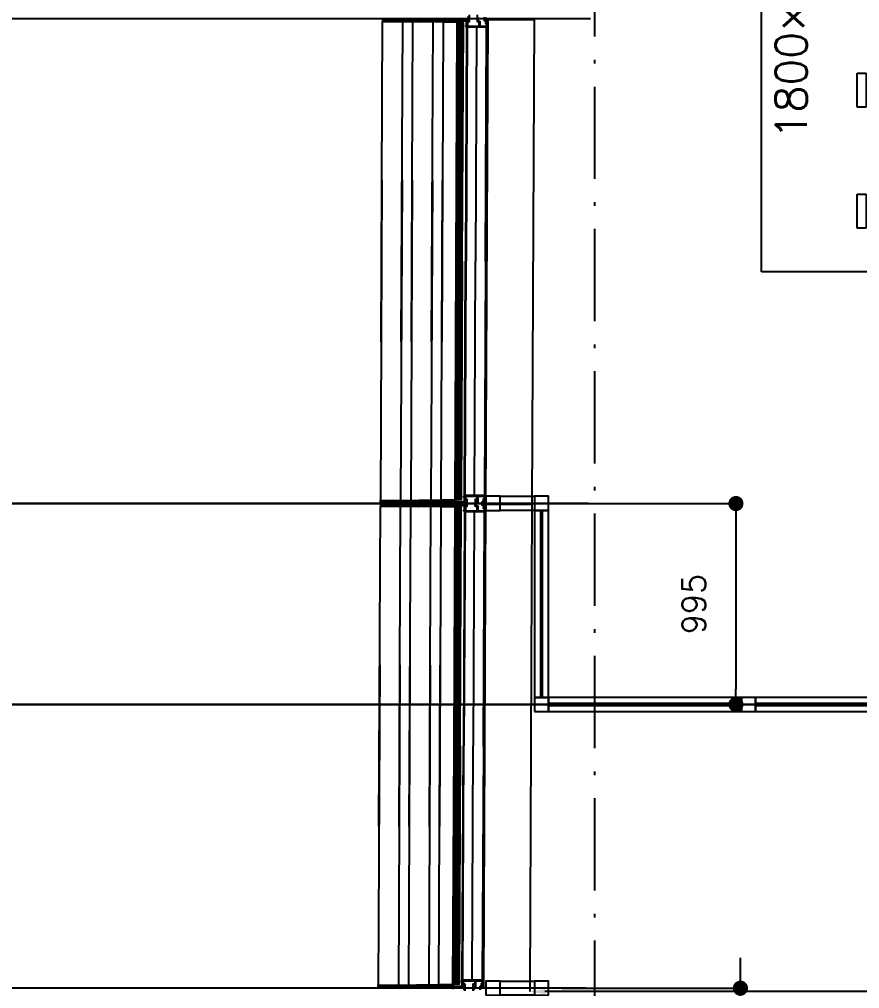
# Model space of a CAD drawing. Extents: x -120222 to -41942, y -19134 to 30932.
# Drawn here: x -102797 to -98637, y 16533 to 21333 of the extents above; entities that cross this region are included whole.
import ezdxf
from ezdxf.enums import TextEntityAlignment as Align

# ---------------------------------------------------------------- set-up
doc = ezdxf.new("R2010")
doc.units = 0
doc.header["$LTSCALE"] = 150
doc.header["$MEASUREMENT"] = 0
doc.header["$PDMODE"] = 1
doc.header["$PDSIZE"] = -2
doc.linetypes.add('ISO-10______', pattern=[4.699, 3.048, -0.762, 0.127, -0.762])
doc.layers.get('0').update_dxf_attribs({"linetype": 'CONTINUOUS'})
doc.layers.get('DEFPOINTS').update_dxf_attribs({"linetype": 'CONTINUOUS'})
for name, color, linetype in [('____-567', 7, 'CONTINUOUS'), ('____-569', 7, 'CONTINUOUS'), ('_____-1', 7, 'CONTINUOUS'), ('________', 7, 'CONTINUOUS'), ('____B', 7, 'CONTINUOUS'), ('___B', 7, 'CONTINUOUS')]:
    doc.layers.add(name, color=color, linetype=linetype)
doc.styles.get("Standard").update_dxf_attribs({"font": 'txt', "bigfont": 'BIGFONT.SHX'})
doc.dimstyles.new('KOYATSU', dxfattribs={"dimtxt": 116.375326, "dimasz": 75.111694, "dimexe": 0, "dimexo": 225, "dimgap": 45, "dimtad": 1, "dimdec": 1, "dimdsep": 46, "dimtxsty": 'Standard', "dimcen": 0, "dimadec": 0, "dimazin": 0, "dimtfac": 1, "dimtdec": 1, "dimtix": 1, "dimtmove": 2, "dimatfit": 3, "dimfxl": 1, "dimtolj": 1, "dimarcsym": 0})
doc.dimstyles.new('KOYATSU-1', dxfattribs={"dimtxt": 116.375326, "dimasz": 75.111694, "dimexe": 0, "dimexo": 150, "dimgap": 150, "dimtad": 1, "dimdec": 1, "dimdsep": 46, "dimtxsty": 'Standard', "dimcen": 0, "dimadec": 0, "dimazin": 0, "dimtfac": 1, "dimtdec": 1, "dimtix": 1, "dimtmove": 2, "dimatfit": 3, "dimfxl": 1, "dimtolj": 1, "dimarcsym": 0})

# ---------------------------------------------------------------- blocks, each defined once
blk = doc.blocks.new('____-23')
at = {"color": 1, "linetype": 'Continuous'}
for p, q in [((-107441.4, 15187.6), (-107434.3, 16773.1)), ((-107441.4, 15187.6), (-107434.3, 16773.1)), ((-107341.4, 15187.2), (-107334.3, 16772.6)), ((-107341.4, 15187.2), (-107334.3, 16772.6)), ((-107291.4, 15186.9), (-107284.3, 16772.4)), ((-107291.4, 15186.9), (-107284.3, 16772.4)), ((-107191.4, 15186.5), (-107184.3, 16772)), ((-107191.4, 15186.5), (-107184.3, 16772)), ((-107084.3, 16771.5), (-107069.3, 16771.5)), ((-107064.3, 16776.4), (-107069.6, 15585.9)), ((-107062.3, 16773.4), (-107067.6, 15585.9)), ((-106914.2, 16783.8), (-106914.2, 16780.3)), ((-107015.4, 16745), (-107020.6, 15585.7)), ((-106969.4, 16744.8), (-106974.6, 15585.5)), ((-107437.8, 15987.6), (-107444.9, 14402.1)), ((-107437.8, 15987.6), (-107444.9, 14402.1)), ((-107337.8, 15987.1), (-107344.9, 14401.6)), ((-107337.8, 15987.1), (-107344.9, 14401.6)), ((-107287.8, 15986.9), (-107294.9, 14401.4)), ((-107287.8, 15986.9), (-107294.9, 14401.4)), ((-107187.8, 15986.5), (-107194.9, 14401)), ((-107187.8, 15986.5), (-107194.9, 14401)), ((-107074.9, 14395.4), (-107069.6, 15585.9)), ((-107072.9, 14398.4), (-107067.6, 15585.9)), ((-107025.8, 14426.4), (-107020.6, 15585.7)), ((-106979.8, 14426.2), (-106974.6, 15585.5)), ((-107094.9, 14400.5), (-107079.9, 14400.5)), ((-107452.1, 12787.6), (-107445, 14373.1)), ((-107452.1, 12787.6), (-107445, 14373.1)), ((-107352.1, 12787.2), (-107345, 14372.6)), ((-107352.1, 12787.2), (-107345, 14372.6)), ((-107302.1, 12786.9), (-107295, 14372.4)), ((-107302.1, 12786.9), (-107295, 14372.4)), ((-107202.1, 12786.5), (-107195, 14372)), ((-107202.1, 12786.5), (-107195, 14372)), ((-107095, 14371.5), (-107080, 14371.5)), ((-107075, 14376.4), (-107080.3, 13185.9)), ((-107073, 14373.4), (-107078.3, 13185.9)), ((-106925, 14383.8), (-106925, 14380.3)), ((-106924.9, 14390.3), (-106924.9, 14386.8)), ((-107026.1, 14345), (-107031.3, 13185.7)), ((-106980.1, 14344.8), (-106985.3, 13185.5)), ((-107448.5, 13587.6), (-107455.6, 12002.1)), ((-107448.5, 13587.6), (-107455.6, 12002.1)), ((-107348.5, 13587.1), (-107355.6, 12001.6)), ((-107348.5, 13587.1), (-107355.6, 12001.6)), ((-107298.5, 13586.9), (-107305.6, 12001.4)), ((-107298.5, 13586.9), (-107305.6, 12001.4)), ((-107198.5, 13586.5), (-107205.6, 12001)), ((-107198.5, 13586.5), (-107205.6, 12001)), ((-107085.6, 11995.4), (-107080.3, 13185.9)), ((-107083.6, 11998.4), (-107078.3, 13185.9)), ((-107036.5, 12026.4), (-107031.3, 13185.7)), ((-106990.5, 12026.2), (-106985.3, 13185.5)), ((-107105.6, 12000.5), (-107090.6, 12000.5)), ((-106935.7, 11990.3), (-106935.7, 11986.8))]:
    blk.add_line(p, q, dxfattribs=at)
at = {"color": 1, "linetype": 'Continuous', "flags": 128}
for points in [[(-107005.6, 16806.4), (-107005.8, 16772.2), (-107005.8, 16772.2, -0.414214), (-107006.8, 16771.2), (-107011.3, 16771.2), (-107011.3, 16771.2, 0.414214), (-107013.3, 16769.2), (-107013.4, 16752.7), (-107013.4, 16752.7, 0.414214), (-107011.4, 16750.7), (-106957.4, 16750.5), (-106957.4, 16750.5, 0.414214), (-106955.4, 16752.4), (-106955.3, 16769.4), (-106955.3, 16769.4, 0.414214), (-106957.3, 16771.5), (-106963.3, 16771.5), (-106963.3, 16771.5, -0.414214), (-106964.3, 16772.5), (-106964.1, 16806.2)], [(-106961.7, 16792.7), (-106961.8, 16775.5), (-106961.8, 16775.5, 0.414214), (-106960.8, 16774.5), (-106953.3, 16774.4), (-106953.3, 16774.4, -0.414214), (-106952.3, 16773.4), (-106952.4, 16752.4), (-106952.4, 16752.4, 0.414214), (-106950.4, 16750.4), (-106918.4, 16750.3), (-106918.3, 16759.7), (-106918.3, 16759.7, 0.48712), (-106919.6, 16760.7), (-106919.6, 16760.7, -0.185154), (-106923.3, 16761.2), (-106923.3, 16761.2, -0.276984), (-106923.8, 16762.1), (-106923.8, 16763.7), (-106923.8, 16763.7, -0.697861), (-106922.9, 16764), (-106922.9, 16764, 0.059473), (-106922.4, 16763.6), (-106922.4, 16763.6, -0.246102), (-106922.2, 16763.2), (-106922.2, 16763.2, 0.345929), (-106921.7, 16762.5, 0.345929), (-106920.9, 16762.8), (-106920.9, 16762.8, -0.246102), (-106920.5, 16763.1), (-106920.5, 16763.1, 0.078486), (-106919.7, 16763.3), (-106919.7, 16763.3, -0.246102), (-106919.2, 16763.2), (-106919.2, 16763.2, 0.345929), (-106918.4, 16763.3, 0.345929), (-106918.3, 16764.2), (-106918.3, 16764.2, -0.246102), (-106918.3, 16764.7), (-106918.3, 16764.7, 0.212332), (-106918.3, 16766.9), (-106918.3, 16766.9, -0.246102), (-106918.3, 16767.4), (-106918.3, 16767.4, 0.345929), (-106918.4, 16768.2, 0.345929), (-106919.2, 16768.3), (-106919.2, 16768.3, -0.246102), (-106919.7, 16768.3), (-106919.7, 16768.3, 0.078486), (-106920.5, 16768.5), (-106920.5, 16768.5, -0.246102), (-106920.9, 16768.8), (-106920.9, 16768.8, 0.345929), (-106921.7, 16769.1, 0.345929), (-106922.2, 16768.4), (-106922.2, 16768.4, -0.246102), (-106922.4, 16768), (-106922.4, 16768, 0.059473), (-106922.9, 16767.6), (-106922.9, 16767.6, -0.697861), (-106923.8, 16767.9), (-106923.8, 16769.6), (-106923.8, 16769.6, -0.276984), (-106923.3, 16770.4), (-106923.3, 16770.4, -0.185154), (-106919.5, 16770.9), (-106919.5, 16770.9, 0.48712), (-106918.3, 16771.8), (-106918.3, 16775.8), (-106918.3, 16775.8, 0.414214), (-106919.3, 16776.8), (-106927.6, 16776.8), (-106929.3, 16776.8), (-106929.3, 16776.8, -0.414214), (-106929.8, 16777.3), (-106929.7, 16795.1)], [(-106926.2, 16795.1), (-106926.2, 16780.3), (-106914.7, 16780.3), (-106914.7, 16780.3, -0.414214), (-106914.2, 16779.8), (-106914.4, 16745.8), (-106914.4, 16745.8, -0.414214), (-106914.9, 16745.3), (-107018.1, 16745.7), (-107018.1, 16745.7, -0.414214), (-107018.4, 16746), (-107018.4, 16750.5), (-107019.9, 16750.5), (-107019.9, 16749.5), (-107019.9, 16749.5, -0.414214), (-107020.2, 16749.2), (-107020.8, 16749.2), (-107020.8, 16749.2, -0.182676), (-107021, 16749.3), (-107021.9, 16750.1), (-107021.9, 16750.1, -0.451416), (-107021.9, 16752.4), (-107021, 16753.2), (-107021, 16753.2, -0.182676), (-107020.8, 16753.2), (-107020.2, 16753.2), (-107020.2, 16753.2, -0.414214), (-107019.9, 16752.9), (-107019.9, 16752), (-107018.4, 16752), (-107018.3, 16772.2), (-107018.3, 16772.2, 0.414214), (-107021.3, 16775.2), (-107025.5, 16775.3), (-107025.5, 16775.3, -0.414214), (-107026, 16775.8), (-107026, 16776.1), (-107026, 16776.1, 0.414214), (-107026.5, 16776.6), (-107028.5, 16776.6), (-107028.5, 16776.6, 0.414214), (-107029, 16776.1), (-107029, 16775.3), (-107056.8, 16775.4), (-107056.8, 16775.4, -0.414214), (-107057.3, 16775.9), (-107057.3, 16776.4), (-107056.3, 16776.4), (-107056.3, 16778.1), (-107056.3, 16778.1, 0.414214), (-107057.2, 16779.1), (-107057.2, 16779.1), (-107061.7, 16779.1), (-107061.7, 16779.1, 0.414214), (-107062.3, 16778.6), (-107062.3, 16776.9), (-107061.3, 16776.9), (-107061.3, 16776.4), (-107061.3, 16776.4, -0.414214), (-107061.8, 16775.9), (-107063.8, 16775.9), (-107063.8, 16775.9, -0.414214), (-107064.3, 16776.4), (-107064.2, 16780.4), (-107064.2, 16780.4, -0.414214), (-107063.7, 16780.9), (-107014.2, 16780.7), (-107014.2, 16780.7, -0.414214), (-107013.2, 16779.7), (-107013.3, 16774.7), (-107009.8, 16774.7), (-107009.8, 16774.7, 0.414214), (-107008.8, 16775.7), (-107008.7, 16799)], [(-107082.9, 16769.5), (-107084.3, 16771.5), (-107243.8, 16772.2), (-107243.8, 16772.2, -0.414214), (-107244.3, 16772.7), (-107244.3, 16775.3), (-107244.3, 16775.3, -0.357511), (-107243.9, 16775.8), (-107239.9, 16776.6), (-107239.9, 16776.6, -0.473285), (-107239.3, 16776.1), (-107239.3, 16774.7), (-107236.8, 16774.7), (-107227.3, 16776.7), (-107227.3, 16778.7), (-107227.3, 16778.7, -0.414214), (-107226.8, 16779.2), (-107069.3, 16778.5), (-107069.3, 16769.5)], [(-107093.4, 14402.5), (-107094.9, 14400.5), (-107254.4, 14401.2), (-107254.4, 14401.2, 0.414214), (-107254.9, 14400.7), (-107254.9, 14398.1), (-107254.9, 14398.1, 0.357511), (-107254.5, 14397.7), (-107250.5, 14396.8), (-107250.5, 14396.8, 0.473285), (-107249.9, 14397.3), (-107249.9, 14398.7), (-107247.4, 14398.7), (-107237.9, 14396.7), (-107237.9, 14394.7), (-107237.9, 14394.7, 0.414214), (-107237.4, 14394.2), (-107079.9, 14393.5), (-107079.9, 14402.5)], [(-107093.6, 14369.5), (-107095, 14371.5), (-107254.5, 14372.2), (-107254.5, 14372.2, -0.414214), (-107255, 14372.7), (-107255, 14375.3), (-107255, 14375.3, -0.357511), (-107254.6, 14375.8), (-107250.6, 14376.6), (-107250.6, 14376.6, -0.473285), (-107250, 14376.1), (-107250, 14374.7), (-107247.5, 14374.7), (-107238, 14376.7), (-107238, 14378.7), (-107238, 14378.7, -0.414214), (-107237.5, 14379.2), (-107080, 14378.5), (-107080, 14369.5)], [(-107104.2, 12002.5), (-107105.6, 12000.5), (-107265.1, 12001.2), (-107265.1, 12001.2, 0.414214), (-107265.6, 12000.7), (-107265.6, 11998.1), (-107265.6, 11998.1, 0.357511), (-107265.2, 11997.7), (-107261.2, 11996.8), (-107261.2, 11996.8, 0.473285), (-107260.6, 11997.3), (-107260.6, 11998.7), (-107258.1, 11998.7), (-107248.6, 11996.7), (-107248.6, 11994.7), (-107248.6, 11994.7, 0.414214), (-107248.1, 11994.2), (-107090.7, 11993.5), (-107090.6, 12002.5)], [(-107030.2, 11975.7), (-107030.1, 11999), (-107030.1, 11999, 0.414214), (-107030.6, 11999.5), (-107032.1, 11999.5), (-107032.1, 11999.5, -0.414214), (-107033.1, 12000.5), (-107033.1, 12001.7), (-107033.1, 12001.7, -0.414214), (-107032.3, 12002.5), (-107031.9, 12002.5), (-107031.9, 12002.5, -0.414214), (-107031.6, 12002.2), (-107031.6, 12001.5), (-107031.6, 12001.5, 0.414214), (-107031.1, 12001), (-107030.6, 12001), (-107030.6, 12001, 0.414214), (-107030.1, 12001.5), (-107030.1, 12005.9), (-107030.1, 12005.9, 0.414214), (-107030.6, 12006.4), (-107031.1, 12006.4), (-107031.1, 12006.4, 0.414214), (-107031.6, 12005.9), (-107031.6, 12005.2), (-107031.6, 12005.2, -0.414214), (-107031.9, 12004.9), (-107032.3, 12004.9), (-107032.3, 12004.9, -0.414214), (-107033.1, 12005.7), (-107033.1, 12006.9), (-107033.6, 12006.9), (-107033.6, 12006.9, -0.414214), (-107034.1, 12007.4), (-107034.1, 12007.9), (-107034.1, 12007.9, -0.414214), (-107033.6, 12008.4), (-107029.1, 12008.4), (-107029.1, 12008.4, -0.414214), (-107027.1, 12006.4), (-107027.2, 11972.2)], [(-106985.7, 11972.5), (-106985.6, 12006.2), (-106985.6, 12006.2, -0.414214), (-106983.6, 12008.2), (-106978.1, 12008.2), (-106978.1, 12008.2, -0.414214), (-106977.6, 12007.7), (-106977.6, 12007.2), (-106977.6, 12007.2, -0.414214), (-106978.1, 12006.7), (-106979.6, 12006.7), (-106979.6, 12004), (-106979.6, 12004, -0.414214), (-106979.9, 12003.7), (-106980.8, 12003.7), (-106980.8, 12003.7, -0.414214), (-106981.1, 12004), (-106981.1, 12006.2), (-106982.6, 12006.2), (-106982.6, 12006.2, 0.414214), (-106983.1, 12005.7), (-106983.1, 11995.7), (-106983.1, 11995.7, 0.414214), (-106982.6, 11995.2), (-106981.1, 11995.2), (-106981.1, 11997.4), (-106981.1, 11997.4, -0.414214), (-106980.8, 11997.7), (-106979.9, 11997.7), (-106979.9, 11997.7, -0.414214), (-106979.6, 11997.4), (-106979.6, 11994.7), (-106978.1, 11994.7), (-106978.1, 11994.7, -0.414214), (-106977.6, 11994.2), (-106977.6, 11993.7), (-106977.6, 11993.7, -0.414214), (-106978.2, 11993.2), (-106982.7, 11993.2), (-106982.7, 11993.2, 0.414214), (-106983.2, 11992.7), (-106983.2, 11975.5)], [(-106951.2, 11977.3), (-106951.1, 11995.1), (-106951.1, 11995.1, -0.414214), (-106949.4, 11996.8, -0.414214), (-106947.6, 11995.1), (-106947.7, 11980.3)]]:
    blk.add_lwpolyline(points, format="xyb", dxfattribs=at)
for points in [[(-107434.3, 16773.1), (-107245, 16772.2), (-107245, 16772.2, 0.414214), (-107244.5, 16772.8), (-107244.5, 16775.7), (-107244.3, 16775.7), (-107239.3, 16776.7), (-107239.3, 16775.2), (-107239.3, 16775.2, 0.414214), (-107238.8, 16774.7), (-107236.8, 16774.7), (-107236.8, 16774.7, 0.051921), (-107236.7, 16774.7), (-107227.9, 16776.5), (-107227.9, 16776.5, 0.354665), (-107227.5, 16777), (-107227.5, 16778.7), (-107227.5, 16778.7, 0.414214), (-107228, 16779.2), (-107434.2, 16780.1)], [(-107444.9, 14402.1), (-107255.6, 14401.2), (-107255.6, 14401.2, -0.414214), (-107255.1, 14400.7), (-107255.1, 14397.7), (-107254.9, 14397.7), (-107249.9, 14396.7), (-107249.9, 14398.2), (-107249.9, 14398.2, -0.414214), (-107249.4, 14398.7), (-107247.4, 14398.7), (-107247.4, 14398.7, -0.051921), (-107247.3, 14398.7), (-107238.5, 14396.8), (-107238.5, 14396.8, -0.354665), (-107238.1, 14396.3), (-107238.1, 14394.7), (-107238.1, 14394.7, -0.414214), (-107238.6, 14394.2), (-107444.9, 14395.1)], [(-107068, 14379.1), (-107072.5, 14379.1), (-107072.5, 14379.1, 0.414214), (-107073, 14378.6), (-107073, 14376.9), (-107072, 14376.9), (-107072, 14376.4), (-107072, 14376.4, -0.414214), (-107072.5, 14375.9), (-107074.5, 14375.9), (-107074.5, 14375.9, -0.414214), (-107075, 14376.4), (-107075, 14380.4), (-107075, 14380.4, -0.414214), (-107074.5, 14380.9), (-107025, 14380.7), (-107025, 14380.7, -0.414214), (-107024, 14379.7), (-107024, 14374.7), (-107020.5, 14374.7), (-107020.5, 14374.7, 0.414214), (-107019.5, 14375.7), (-107019.4, 14399), (-107019.4, 14399, 0.414214), (-107019.9, 14399.5), (-107021.4, 14399.5), (-107021.4, 14399.5, -0.414214), (-107022.4, 14400.5), (-107022.4, 14401.7), (-107022.4, 14401.7, -0.414214), (-107021.6, 14402.5), (-107021.2, 14402.5), (-107021.2, 14402.5, -0.414214), (-107020.9, 14402.2), (-107020.9, 14401.5), (-107020.9, 14401.5, 0.414214), (-107020.4, 14401), (-107019.9, 14401), (-107019.9, 14401, 0.414214), (-107019.4, 14401.5), (-107019.4, 14405.9), (-107019.4, 14405.9, 0.414214), (-107019.9, 14406.4), (-107020.4, 14406.4), (-107020.4, 14406.4, 0.414214), (-107020.9, 14405.9), (-107020.9, 14405.2), (-107020.9, 14405.2, -0.414214), (-107021.2, 14404.9), (-107021.6, 14404.9), (-107021.6, 14404.9, -0.414214), (-107022.4, 14405.7), (-107022.4, 14406.9), (-107022.9, 14406.9), (-107022.9, 14406.9, -0.414214), (-107023.4, 14407.4), (-107023.4, 14407.9), (-107023.4, 14407.9, -0.414214), (-107022.9, 14408.4), (-107018.4, 14408.4), (-107018.4, 14408.4, -0.414214), (-107016.4, 14406.4), (-107016.5, 14372.2), (-107016.5, 14372.2, -0.414214), (-107017.5, 14371.2), (-107022, 14371.2), (-107022, 14371.2, 0.414214), (-107024, 14369.2), (-107024.1, 14352.7), (-107024.1, 14352.7, 0.414214), (-107022.1, 14350.7), (-106968.1, 14350.5), (-106968.1, 14350.5, 0.414214), (-106966.1, 14352.4), (-106966, 14369.4), (-106966, 14369.4, 0.414214), (-106968, 14371.5), (-106974, 14371.5), (-106974, 14371.5, -0.414214), (-106975, 14372.5), (-106974.9, 14406.2), (-106974.9, 14406.2, -0.414214), (-106972.9, 14408.2), (-106967.4, 14408.2), (-106967.4, 14408.2, -0.414214), (-106966.9, 14407.7), (-106966.9, 14407.2), (-106966.9, 14407.2, -0.414214), (-106967.4, 14406.7), (-106968.9, 14406.7), (-106968.9, 14404), (-106968.9, 14404, -0.414214), (-106969.2, 14403.7), (-106970.1, 14403.7), (-106970.1, 14403.7, -0.414214), (-106970.4, 14404), (-106970.4, 14406.2), (-106971.9, 14406.2), (-106971.9, 14406.2, 0.414214), (-106972.4, 14405.7), (-106972.4, 14395.7), (-106972.4, 14395.7, 0.414214), (-106971.9, 14395.2), (-106970.4, 14395.2), (-106970.4, 14397.4), (-106970.4, 14397.4, -0.414214), (-106970.1, 14397.7), (-106969.2, 14397.7), (-106969.2, 14397.7, -0.414214), (-106968.9, 14397.4), (-106968.9, 14394.7), (-106967.4, 14394.7), (-106967.4, 14394.7, -0.414214), (-106966.9, 14394.2), (-106966.9, 14393.7), (-106966.9, 14393.7, -0.414214), (-106967.4, 14393.2), (-106971.9, 14393.2), (-106971.9, 14393.2, 0.414214), (-106972.4, 14392.7), (-106972.5, 14375.5), (-106972.5, 14375.5, 0.414214), (-106971.5, 14374.5), (-106964, 14374.4), (-106964, 14374.4, -0.414214), (-106963, 14373.4), (-106963.1, 14352.4), (-106963.1, 14352.4, 0.414214), (-106961.1, 14350.4), (-106929.1, 14350.3), (-106929.1, 14359.7), (-106929.1, 14359.7, 0.48712), (-106930.3, 14360.7), (-106930.3, 14360.7, -0.185154), (-106934, 14361.2), (-106934, 14361.2, -0.276984), (-106934.6, 14362.1), (-106934.5, 14363.7), (-106934.5, 14363.7, -0.697861), (-106933.6, 14364), (-106933.6, 14364, 0.059473), (-106933.2, 14363.6), (-106933.2, 14363.6, -0.246102), (-106933, 14363.2), (-106933, 14363.2, 0.345929), (-106932.4, 14362.5, 0.345929), (-106931.7, 14362.8), (-106931.7, 14362.8, -0.246102), (-106931.3, 14363.1), (-106931.3, 14363.1, 0.078486), (-106930.4, 14363.3), (-106930.4, 14363.3, -0.246102), (-106930, 14363.2), (-106930, 14363.2, 0.345929), (-106929.1, 14363.3, 0.345929), (-106929, 14364.2), (-106929, 14364.2, -0.246102), (-106929, 14364.7), (-106929, 14364.7, 0.212332), (-106929, 14366.9), (-106929, 14366.9, -0.246102), (-106929, 14367.4), (-106929, 14367.4, 0.345929), (-106929.1, 14368.2, 0.345929), (-106929.9, 14368.3), (-106929.9, 14368.3, -0.246102), (-106930.4, 14368.3), (-106930.4, 14368.3, 0.078486), (-106931.2, 14368.5), (-106931.2, 14368.5, -0.246102), (-106931.6, 14368.8), (-106931.6, 14368.8, 0.345929), (-106932.4, 14369.1, 0.345929), (-106932.9, 14368.4), (-106932.9, 14368.4, -0.246102), (-106933.1, 14368), (-106933.1, 14368, 0.059473), (-106933.6, 14367.6), (-106933.6, 14367.6, -0.697861), (-106934.5, 14367.9), (-106934.5, 14369.6), (-106934.5, 14369.6, -0.276984), (-106934, 14370.4), (-106934, 14370.4, -0.185154), (-106930.3, 14370.9), (-106930.3, 14370.9, 0.48712), (-106929, 14371.8), (-106929, 14375.8), (-106929, 14375.8, 0.414214), (-106930, 14376.8), (-106938.3, 14376.8), (-106940, 14376.8), (-106940, 14376.8, -0.414214), (-106940.5, 14377.3), (-106940.4, 14395.1), (-106940.4, 14395.1, -0.414214), (-106938.7, 14396.8, -0.414214), (-106936.9, 14395.1), (-106937, 14380.3), (-106925.5, 14380.3), (-106925.5, 14380.3, -0.414214), (-106925, 14379.8), (-106925.1, 14345.8), (-106925.1, 14345.8, -0.414214), (-106925.6, 14345.3), (-107028.8, 14345.7), (-107028.8, 14345.7, -0.414214), (-107029.1, 14346), (-107029.1, 14350.5), (-107030.6, 14350.5), (-107030.6, 14349.5), (-107030.6, 14349.5, -0.414214), (-107030.9, 14349.2), (-107031.5, 14349.2), (-107031.5, 14349.2, -0.182676), (-107031.7, 14349.3), (-107032.6, 14350.1), (-107032.6, 14350.1, -0.451416), (-107032.6, 14352.4), (-107031.7, 14353.2), (-107031.7, 14353.2, -0.182676), (-107031.5, 14353.2), (-107030.9, 14353.2), (-107030.9, 14353.2, -0.414214), (-107030.6, 14352.9), (-107030.6, 14352), (-107029.1, 14352), (-107029, 14372.2), (-107029, 14372.2, 0.414214), (-107032, 14375.2), (-107036.2, 14375.3), (-107036.2, 14375.3, -0.414214), (-107036.7, 14375.8), (-107036.7, 14376.1), (-107036.7, 14376.1, 0.414214), (-107037.2, 14376.6), (-107039.2, 14376.6), (-107039.2, 14376.6, 0.414214), (-107039.7, 14376.1), (-107039.7, 14375.3), (-107067.5, 14375.4), (-107067.5, 14375.4, -0.414214), (-107068, 14375.9), (-107068, 14376.4), (-107067, 14376.4), (-107067, 14378.1), (-107067, 14378.1, 0.414214), (-107068, 14379.1)], [(-106964.4, 14389.4), (-106964.4, 14389.4, -0.414214), (-106965.4, 14390.4), (-106965.3, 14418.4), (-106965.3, 14418.4, 0.414214), (-106967.3, 14420.4), (-107021.8, 14420.7), (-107021.8, 14420.7, 0.414214), (-107023.8, 14418.7), (-107023.9, 14391.7), (-107023.9, 14391.7, -0.414214), (-107024.9, 14390.7), (-107074.4, 14390.9), (-107074.4, 14390.9, -0.414214), (-107074.9, 14391.4), (-107074.9, 14395.4), (-107074.9, 14395.4, -0.414214), (-107074.4, 14395.9), (-107072.4, 14395.9), (-107072.4, 14395.9, -0.414214), (-107071.9, 14395.4), (-107071.9, 14394.9), (-107072.9, 14394.9), (-107072.9, 14393.2), (-107072.9, 14393.2, 0.414214), (-107072.4, 14392.7), (-107067.9, 14392.7), (-107067.9, 14392.7, 0.414214), (-107066.9, 14393.7), (-107066.9, 14395.4), (-107067.9, 14395.4), (-107067.9, 14395.9), (-107067.9, 14395.9, -0.414214), (-107067.4, 14396.4), (-107039.6, 14396.3), (-107039.6, 14395.5), (-107039.6, 14395.5, 0.414214), (-107039.1, 14395), (-107037.1, 14395), (-107037.1, 14395, 0.414214), (-107036.6, 14395.5), (-107036.6, 14395.8), (-107036.6, 14395.8, -0.414214), (-107036.1, 14396.3), (-107031.9, 14396.2), (-107031.9, 14396.2, 0.414214), (-107028.9, 14399.2), (-107028.8, 14419.5), (-107030.3, 14419.5), (-107030.3, 14418.5), (-107030.3, 14418.5, -0.414214), (-107030.6, 14418.2), (-107031.2, 14418.2), (-107031.2, 14418.2, -0.182676), (-107031.4, 14418.3), (-107032.3, 14419.1), (-107032.3, 14419.1, -0.451416), (-107032.3, 14421.4), (-107031.4, 14422.2), (-107031.4, 14422.2, -0.182676), (-107031.2, 14422.2), (-107030.6, 14422.2), (-107030.6, 14422.2, -0.414214), (-107030.3, 14421.9), (-107030.3, 14421), (-107028.8, 14421), (-107028.8, 14425.4), (-107028.8, 14425.4, -0.414214), (-107028.5, 14425.7), (-106925.3, 14425.3), (-106925.3, 14425.3, -0.414214), (-106924.8, 14424.8), (-106924.9, 14390.8), (-106924.9, 14390.8, -0.414214), (-106925.4, 14390.3), (-106934.9, 14390.3), (-106934.9, 14390.3, -0.414214), (-106935.4, 14390.8), (-106935.4, 14393.3), (-106935.4, 14393.3, -0.414214), (-106934.9, 14393.8), (-106929.4, 14393.8), (-106929.4, 14393.8, 0.414214), (-106928.9, 14394.3), (-106928.9, 14398.7), (-106928.9, 14398.7, 0.48712), (-106930.1, 14399.7), (-106930.1, 14399.7, -0.185154), (-106933.9, 14400.2), (-106933.9, 14400.2, -0.276984), (-106934.4, 14401.1), (-106934.4, 14402.7), (-106934.4, 14402.7, -0.697861), (-106933.5, 14403), (-106933.5, 14403, 0.059473), (-106933, 14402.6), (-106933, 14402.6, -0.246102), (-106932.8, 14402.2), (-106932.8, 14402.2, 0.345929), (-106932.3, 14401.5, 0.345929), (-106931.5, 14401.8), (-106931.5, 14401.8, -0.246102), (-106931.1, 14402.1), (-106931.1, 14402.1, 0.078486), (-106930.3, 14402.3), (-106930.3, 14402.3, -0.246102), (-106929.8, 14402.2), (-106929.8, 14402.2, 0.345929), (-106928.9, 14402.3, 0.345929), (-106928.8, 14403.2), (-106928.8, 14403.2, -0.246102), (-106928.9, 14403.7), (-106928.9, 14403.7, 0.212332), (-106928.8, 14405.9), (-106928.8, 14405.9, -0.246102), (-106928.8, 14406.4), (-106928.8, 14406.4, 0.345929), (-106928.9, 14407.2, 0.345929), (-106929.8, 14407.3), (-106929.8, 14407.3, -0.246102), (-106930.2, 14407.3), (-106930.2, 14407.3, 0.078486), (-106931.1, 14407.5), (-106931.1, 14407.5, -0.246102), (-106931.5, 14407.8), (-106931.5, 14407.8, 0.345929), (-106932.2, 14408.1, 0.345929), (-106932.8, 14407.4), (-106932.8, 14407.4, -0.246102), (-106933, 14407), (-106933, 14407, 0.059473), (-106933.5, 14406.6), (-106933.5, 14406.6, -0.697861), (-106934.4, 14406.9), (-106934.3, 14408.6), (-106934.3, 14408.6, -0.276984), (-106933.8, 14409.4), (-106933.8, 14409.4, -0.185154), (-106930.1, 14409.9), (-106930.1, 14409.9, 0.48712), (-106928.8, 14410.8), (-106928.8, 14420.3), (-106960.8, 14420.4), (-106960.8, 14420.4, 0.414214), (-106962.8, 14418.4), (-106962.9, 14390.4), (-106962.9, 14390.4, -0.414214), (-106963.9, 14389.4)], [(-107445, 14373.1), (-107255.7, 14372.2), (-107255.7, 14372.2, 0.414214), (-107255.2, 14372.8), (-107255.2, 14375.7), (-107255, 14375.7), (-107250, 14376.7), (-107250, 14375.2), (-107250, 14375.2, 0.414214), (-107249.5, 14374.7), (-107247.6, 14374.7), (-107247.6, 14374.7, 0.051921), (-107247.5, 14374.7), (-107238.6, 14376.5), (-107238.6, 14376.5, 0.354665), (-107238.2, 14377), (-107238.2, 14378.7), (-107238.2, 14378.7, 0.414214), (-107238.7, 14379.2), (-107445, 14380.1)], [(-107455.6, 12002.1), (-107266.3, 12001.2), (-107266.3, 12001.2, -0.414214), (-107265.8, 12000.7), (-107265.8, 11997.7), (-107265.6, 11997.7), (-107260.6, 11996.7), (-107260.6, 11998.2), (-107260.6, 11998.2, -0.414214), (-107260.1, 11998.7), (-107258.2, 11998.7), (-107258.2, 11998.7, -0.051921), (-107258.1, 11998.7), (-107249.2, 11996.8), (-107249.2, 11996.8, -0.354665), (-107248.8, 11996.3), (-107248.8, 11994.7), (-107248.8, 11994.7, -0.414214), (-107249.3, 11994.2), (-107455.6, 11995.1)], [(-106975.2, 11989.4), (-106975.2, 11989.4, -0.414214), (-106976.2, 11990.4), (-106976, 12018.4), (-106976, 12018.4, 0.414214), (-106978, 12020.4), (-107032.5, 12020.7), (-107032.5, 12020.7, 0.414214), (-107034.5, 12018.7), (-107034.7, 11991.7), (-107034.7, 11991.7, -0.414214), (-107035.7, 11990.7), (-107085.2, 11990.9), (-107085.2, 11990.9, -0.414214), (-107085.7, 11991.4), (-107085.6, 11995.4), (-107085.6, 11995.4, -0.414214), (-107085.1, 11995.9), (-107083.1, 11995.9), (-107083.1, 11995.9, -0.414214), (-107082.6, 11995.4), (-107082.6, 11994.9), (-107083.6, 11994.9), (-107083.7, 11993.2), (-107083.7, 11993.2, 0.414214), (-107083.2, 11992.7), (-107078.7, 11992.7), (-107078.7, 11992.7, 0.414214), (-107077.6, 11993.7), (-107077.6, 11995.4), (-107078.6, 11995.4), (-107078.6, 11995.9), (-107078.6, 11995.9, -0.414214), (-107078.1, 11996.4), (-107050.3, 11996.3), (-107050.3, 11995.5), (-107050.3, 11995.5, 0.414214), (-107049.8, 11995), (-107047.8, 11995), (-107047.8, 11995, 0.414214), (-107047.3, 11995.5), (-107047.3, 11995.8), (-107047.3, 11995.8, -0.414214), (-107046.8, 11996.3), (-107042.6, 11996.2), (-107042.6, 11996.2, 0.414214), (-107039.6, 11999.2), (-107039.5, 12019.5), (-107041, 12019.5), (-107041, 12018.5), (-107041, 12018.5, -0.414214), (-107041.3, 12018.2), (-107041.9, 12018.2), (-107041.9, 12018.2, -0.182676), (-107042.1, 12018.3), (-107043, 12019.1), (-107043, 12019.1, -0.451416), (-107043, 12021.4), (-107042.1, 12022.2), (-107042.1, 12022.2, -0.182676), (-107041.9, 12022.2), (-107041.3, 12022.2), (-107041.3, 12022.2, -0.414214), (-107041, 12021.9), (-107041, 12021), (-107039.5, 12021), (-107039.5, 12025.4), (-107039.5, 12025.4, -0.414214), (-107039.2, 12025.7), (-106936, 12025.3), (-106936, 12025.3, -0.414214), (-106935.5, 12024.8), (-106935.7, 11990.8), (-106935.7, 11990.8, -0.414214), (-106936.2, 11990.3), (-106945.7, 11990.3), (-106945.7, 11990.3, -0.414214), (-106946.2, 11990.8), (-106946.2, 11993.3), (-106946.2, 11993.3, -0.414214), (-106945.6, 11993.8), (-106940.1, 11993.8), (-106940.1, 11993.8, 0.414214), (-106939.6, 11994.3), (-106939.6, 11998.7), (-106939.6, 11998.7, 0.48712), (-106940.9, 11999.7), (-106940.9, 11999.7, -0.185154), (-106944.6, 12000.2), (-106944.6, 12000.2, -0.276984), (-106945.1, 12001.1), (-106945.1, 12002.7), (-106945.1, 12002.7, -0.697861), (-106944.2, 12003), (-106944.2, 12003, 0.059473), (-106943.7, 12002.6), (-106943.7, 12002.6, -0.246102), (-106943.5, 12002.2), (-106943.5, 12002.2, 0.345929), (-106943, 12001.5, 0.345929), (-106942.2, 12001.8), (-106942.2, 12001.8, -0.246102), (-106941.8, 12002.1), (-106941.8, 12002.1, 0.078486), (-106941, 12002.3), (-106941, 12002.3, -0.246102), (-106940.5, 12002.2), (-106940.5, 12002.2, 0.345929), (-106939.7, 12002.3, 0.345929), (-106939.6, 12003.2), (-106939.6, 12003.2, -0.246102), (-106939.6, 12003.7), (-106939.6, 12003.7, 0.212332), (-106939.6, 12005.9), (-106939.6, 12005.9, -0.246102), (-106939.5, 12006.4), (-106939.5, 12006.4, 0.345929), (-106939.6, 12007.2, 0.345929), (-106940.5, 12007.3), (-106940.5, 12007.3, -0.246102), (-106941, 12007.3), (-106941, 12007.3, 0.078486), (-106941.8, 12007.5), (-106941.8, 12007.5, -0.246102), (-106942.2, 12007.8), (-106942.2, 12007.8, 0.345929), (-106943, 12008.1, 0.345929), (-106943.5, 12007.4), (-106943.5, 12007.4, -0.246102), (-106943.7, 12007), (-106943.7, 12007, 0.059473), (-106944.2, 12006.6), (-106944.2, 12006.6, -0.697861), (-106945.1, 12006.9), (-106945.1, 12008.6), (-106945.1, 12008.6, -0.276984), (-106944.5, 12009.4), (-106944.5, 12009.4, -0.185154), (-106940.8, 12009.9), (-106940.8, 12009.9, 0.48712), (-106939.6, 12010.8), (-106939.5, 12020.3), (-106971.5, 12020.4), (-106971.5, 12020.4, 0.414214), (-106973.5, 12018.4), (-106973.7, 11990.4), (-106973.7, 11990.4, -0.414214), (-106974.7, 11989.4)]]:
    blk.add_lwpolyline(points, format="xyb", close=True, dxfattribs=at)
for points in [[(-107071.4, 15185.9), (-107064.3, 16769.4), (-107134.3, 16769.7), (-107141.4, 15186.3)], [(-107071.4, 15185.9), (-107064.3, 16769.4), (-107134.3, 16769.7), (-107141.4, 15186.3)], [(-107051.6, 15585.9), (-107046.3, 16765.8), (-107054.3, 16765.9), (-107059.6, 15585.9)], [(-107039.6, 15585.8), (-107034.3, 16765.8), (-107040.3, 16765.8), (-107045.6, 15585.8)], [(-106924.6, 15585.3), (-106919.4, 16744.6), (-107018.4, 16745), (-107023.6, 15585.7)], [(-107067.8, 15985.9), (-107074.9, 14402.4), (-107144.9, 14402.7), (-107137.8, 15986.2)], [(-107067.8, 15985.9), (-107074.9, 14402.4), (-107144.9, 14402.7), (-107137.8, 15986.2)], [(-107051.6, 15585.8), (-107056.9, 14405.8), (-107064.9, 14405.9), (-107059.6, 15585.9)], [(-107039.6, 15585.8), (-107044.9, 14405.8), (-107050.9, 14405.8), (-107045.6, 15585.8)], [(-106924.6, 15585.3), (-106929.8, 14426), (-107028.8, 14426.4), (-107023.6, 15585.7)], [(-107082.1, 12785.9), (-107075, 14369.4), (-107145, 14369.7), (-107152.1, 12786.3)], [(-107082.1, 12785.9), (-107075, 14369.4), (-107145, 14369.7), (-107152.1, 12786.3)], [(-107062.3, 13185.9), (-107057, 14365.8), (-107065, 14365.9), (-107070.3, 13185.9)], [(-107050.3, 13185.8), (-107045, 14365.8), (-107051, 14365.8), (-107056.3, 13185.8)], [(-106935.3, 13185.3), (-106930.1, 14344.6), (-107029.1, 14345), (-107034.3, 13185.7)], [(-107078.5, 13585.9), (-107085.6, 12002.4), (-107155.6, 12002.7), (-107148.5, 13586.2)], [(-107078.5, 13585.9), (-107085.6, 12002.4), (-107155.6, 12002.7), (-107148.5, 13586.2)], [(-107062.3, 13185.8), (-107067.6, 12005.8), (-107075.6, 12005.9), (-107070.3, 13185.9)], [(-107050.3, 13185.8), (-107055.6, 12005.8), (-107061.6, 12005.8), (-107056.3, 13185.8)], [(-106935.3, 13185.3), (-106940.5, 12026), (-107039.5, 12026.4), (-107034.3, 13185.7)]]:
    blk.add_lwpolyline(points, dxfattribs=at)
for points in [[(-107043.8, 16760.8), (-107042.8, 16760.8), (-107040.3, 16759.3), (-107040.4, 16753.8), (-107046.4, 16753.8), (-107046.3, 16759.3)], [(-107043.8, 16760.8), (-107042.8, 16760.8), (-107040.3, 16759.3), (-107040.3, 16765.8), (-107046.3, 16765.8), (-107046.3, 16759.3)], [(-107054.3, 14410.8), (-107053.3, 14410.8), (-107050.8, 14412.3), (-107050.9, 14405.8), (-107056.9, 14405.8), (-107056.8, 14412.3)], [(-107054.3, 14410.8), (-107053.3, 14410.8), (-107050.8, 14412.3), (-107050.8, 14417.8), (-107056.8, 14417.8), (-107056.8, 14412.3)], [(-107054.6, 14360.8), (-107053.6, 14360.8), (-107051.1, 14359.3), (-107051, 14365.8), (-107057, 14365.8), (-107057.1, 14359.3)], [(-107054.6, 14360.8), (-107053.6, 14360.8), (-107051.1, 14359.3), (-107051.1, 14353.8), (-107057.1, 14353.8), (-107057.1, 14359.3)], [(-107065.1, 12010.8), (-107064.1, 12010.8), (-107061.6, 12012.3), (-107061.5, 12017.8), (-107067.5, 12017.8), (-107067.6, 12012.3)], [(-107065.1, 12010.8), (-107064.1, 12010.8), (-107061.6, 12012.3), (-107061.6, 12005.8), (-107067.6, 12005.8), (-107067.6, 12012.3)]]:
    blk.add_lwpolyline(points, close=True, dxfattribs=at)
at = {"color": 1, "linetype": 'Continuous'}
for centre in [(-107075, 14385.9), (-107075, 14385.9), (-107075, 14385.9), (-107075, 14385.9), (-107085.7, 11985.9), (-107085.7, 11985.9), (-107085.7, 11985.9), (-107085.7, 11985.9)]:
    blk.add_circle(centre, 2, dxfattribs=at)
blk = doc.blocks.new('____-28')
at = {"color": 1}
blk.add_blockref('____-23', (0, 0), dxfattribs=at)
blk = doc.blocks.new('____-52')
at = {"color": 1, "linetype": 'Continuous', "flags": 128}
for points in [[(-106684.2, 16782.7), (-106694.9, 14385.7), (-106922.9, 14386.7), (-106912.2, 16783.7)], [(-106695, 14382.7), (-106705.7, 11985.8), (-106933.7, 11986.8), (-106923, 14383.7)]]:
    blk.add_lwpolyline(points, close=True, dxfattribs=at)
blk = doc.blocks.new('____-54')
at = {"color": 1}
blk.add_blockref('____-52', (0, 0), dxfattribs=at)
blk = doc.blocks.new('____-167')
at = {"color": 1}
for name in ['____-54', '____-28']:
    blk.add_blockref(name, (0, 0), dxfattribs=at)
blk = doc.blocks.new('____-197')
at = {"color": 1, "linetype": 'Continuous'}
for p, q in [((-105557.6, 15533.5), (-105557.6, 17333.5)), ((-104981.1, 15533.5), (-104981.1, 17333.5)), ((-104957.6, 17333.5), (-104957.6, 15533.5)), ((-105084.6, 16949.5), (-105084.6, 17117.5)), ((-105084.6, 17117.5), (-105040.6, 17117.5)), ((-105040.6, 17117.5), (-105040.6, 16949.5)), ((-105040.6, 16949.5), (-105084.6, 16949.5)), ((-105084.6, 16349.5), (-105084.6, 16517.5)), ((-105084.6, 16517.5), (-105040.6, 16517.5)), ((-105040.6, 16517.5), (-105040.6, 16349.5)), ((-105040.6, 16349.5), (-105084.6, 16349.5)), ((-105084.6, 15749.5), (-105084.6, 15917.5)), ((-105084.6, 15917.5), (-105040.6, 15917.5)), ((-105040.6, 15917.5), (-105040.6, 15749.5)), ((-105040.6, 15749.5), (-105084.6, 15749.5))]:
    blk.add_line(p, q, dxfattribs=at)
at = {"color": 1, "linetype": 'Continuous', "flags": 128}
blk.add_lwpolyline([(-105557.6, 15533.5), (-105557.6, 17333.5), (-104957.6, 17333.5), (-104957.6, 15533.5)], close=True, dxfattribs=at)
blk = doc.blocks.new('____-217')
at = {"color": 1}
blk.add_blockref('____-197', (0, 0), dxfattribs=at)
blk = doc.blocks.new('____-526')
at = {"color": 1, "linetype": 'Continuous', "flags": 128}
for points in [[(-106612.5, 13356), (-105657.6, 13356), (-105657.6, 13426), (-106612.5, 13426)], [(-106612.5, 13386), (-105657.6, 13386), (-105657.6, 13396), (-106612.5, 13396)]]:
    blk.add_lwpolyline(points, close=True, dxfattribs=at)
blk = doc.blocks.new('____-527')
at = {"color": 1, "linetype": 'Continuous', "flags": 128}
for points in [[(-106612.5, 13426), (-106612.5, 14352.4), (-106682.5, 14352.4), (-106682.5, 13426)], [(-106642.5, 13426), (-106642.5, 14352.4), (-106652.5, 14352.4), (-106652.5, 13426)]]:
    blk.add_lwpolyline(points, close=True, dxfattribs=at)
blk = doc.blocks.new('____-530')
at = {"color": 1, "linetype": 'Continuous', "flags": 128}
for points in [[(-106922.8, 14352.4), (-106852.8, 14352.4), (-106852.8, 14422.4), (-106922.8, 14422.4)], [(-106852.8, 14422.4), (-106682.5, 14422.4), (-106682.5, 14352.4), (-106852.8, 14352.4)], [(-106682.5, 14352.4), (-106612.5, 14352.4), (-106612.5, 14422.4), (-106682.5, 14422.4)], [(-106682.5, 13356), (-106612.5, 13356), (-106612.5, 13426), (-106682.5, 13426)], [(-105657.6, 13356), (-105587.6, 13356), (-105587.6, 13426), (-105657.6, 13426)], [(-105587.6, 13356), (-99107.6, 13356), (-99107.6, 13426), (-105587.6, 13426)], [(-105587.5, 13386), (-99107.6, 13386), (-99107.6, 13395.6), (-105587.5, 13395.6)], [(-106922.8, 11951), (-106852.8, 11951), (-106852.8, 12021), (-106922.8, 12021)], [(-106852.8, 12021), (-106682.5, 12021), (-106682.5, 11951), (-106852.8, 11951)], [(-106682.5, 11951), (-106612.5, 11951), (-106612.5, 12021), (-106682.5, 12021)]]:
    blk.add_lwpolyline(points, close=True, dxfattribs=at)
at = {"color": 1}
for name in ['____-527', '____-526']:
    blk.add_blockref(name, (0, 0), dxfattribs=at)
blk = doc.blocks.new('*D583')
at = {"layer": '________', "color": 0, "linetype": 'Continuous', "lineweight": -2, "transparency": 16777216}
for p, q in [((-100270.6, 16575), (-100270.6, 16518)), ((-78276.5, 16575), (-78276.5, 16518)), ((-78351.6, 16518), (-100195.5, 16518))]:
    blk.add_line(p, q, dxfattribs=at)
at = {"layer": '________', "color": 0, "linetype": 'Continuous', "transparency": 16777216}
for points in [[(-100195.5, 16530.5), (-100195.5, 16505.4), (-100270.6, 16518)], [(-78351.6, 16530.5), (-78351.6, 16505.4), (-78276.5, 16518)]]:
    blk.add_solid(points, dxfattribs=at)
at = {"layer": 'DEFPOINTS', "color": 0, "linetype": 'Continuous', "transparency": 16777216}
for p in [(-100270.6, 16518), (-100270.6, 16350), (-78276.5, 16350)]:
    blk.add_point(p, dxfattribs=at)
at = {"layer": '________', "color": 0, "linetype": 'Continuous', "transparency": 16777216, "insert": (-89273.5, 16621.2), "char_height": 116.375, "attachment_point": 5}
blk.add_mtext('\\A1;21994.1', dxfattribs=at)
blk = doc.blocks.new('*D588')
at = {"layer": '_____-1', "color": 0, "linetype": 'Continuous', "lineweight": -2, "transparency": 16777216}
for p, q in [((-99958.4, 23734.7), (-104808.4, 23734.7)), ((-104808.4, 14209.8), (-104808.4, 23659.6)), ((-100001.3, 14134.7), (-104808.4, 14134.7))]:
    blk.add_line(p, q, dxfattribs=at)
at = {"layer": '_____-1', "color": 0, "linetype": 'Continuous', "transparency": 16777216}
for points in [[(-104820.9, 23659.6), (-104795.9, 23659.6), (-104808.4, 23734.7)], [(-104820.9, 14209.8), (-104795.9, 14209.8), (-104808.4, 14134.7)]]:
    blk.add_solid(points, dxfattribs=at)
at = {"layer": 'DEFPOINTS', "color": 0, "linetype": 'Continuous', "transparency": 16777216}
for p in [(-104808.4, 23734.7), (-99808.4, 23734.7), (-99851.3, 14134.7)]:
    blk.add_point(p, dxfattribs=at)
at = {"layer": '_____-1', "color": 0, "linetype": 'Continuous', "transparency": 16777216, "insert": (-105016.6, 18934.7), "char_height": 116.38, "attachment_point": 5, "rotation": 90}
blk.add_mtext('\\A1;9600', dxfattribs=at)
blk = doc.blocks.new('*D592')
at = {"layer": '_____-1', "color": 0, "linetype": 'Continuous', "lineweight": -2, "transparency": 16777216}
for p, q in [((-99969.1, 21334.7), (-103808.4, 21334.7)), ((-103808.4, 19009.8), (-103808.4, 21259.6)), ((-99979.8, 18934.7), (-103808.4, 18934.7))]:
    blk.add_line(p, q, dxfattribs=at)
at = {"layer": '_____-1', "color": 0, "linetype": 'Continuous', "transparency": 16777216}
for points in [[(-103820.9, 21259.6), (-103795.9, 21259.6), (-103808.4, 21334.7)], [(-103820.9, 19009.8), (-103795.9, 19009.8), (-103808.4, 18934.7)]]:
    blk.add_solid(points, dxfattribs=at)
at = {"layer": 'DEFPOINTS', "color": 0, "linetype": 'Continuous', "transparency": 16777216}
for p in [(-103808.4, 21334.7), (-99819.1, 21334.7), (-99829.8, 18934.7)]:
    blk.add_point(p, dxfattribs=at)
at = {"layer": '_____-1', "color": 0, "linetype": 'Continuous', "transparency": 16777216, "insert": (-104016.6, 20134.7), "char_height": 116.38, "attachment_point": 5, "rotation": 90}
blk.add_mtext('\\A1;2400', dxfattribs=at)
blk = doc.blocks.new('*D593')
at = {"layer": '_____-1', "color": 0, "linetype": 'Continuous', "lineweight": -2, "transparency": 16777216}
for p, q in [((-99979.8, 18934.7), (-103808.4, 18934.7)), ((-103808.4, 16609.8), (-103808.4, 18859.6)), ((-99990.6, 16534.7), (-103808.4, 16534.7))]:
    blk.add_line(p, q, dxfattribs=at)
at = {"layer": '_____-1', "color": 0, "linetype": 'Continuous', "transparency": 16777216}
for points in [[(-103820.9, 18859.6), (-103795.9, 18859.6), (-103808.4, 18934.7)], [(-103820.9, 16609.8), (-103795.9, 16609.8), (-103808.4, 16534.7)]]:
    blk.add_solid(points, dxfattribs=at)
at = {"layer": 'DEFPOINTS', "color": 0, "linetype": 'Continuous', "transparency": 16777216}
for p in [(-103808.4, 18934.7), (-99829.8, 18934.7), (-99840.6, 16534.7)]:
    blk.add_point(p, dxfattribs=at)
at = {"layer": '_____-1', "color": 0, "linetype": 'Continuous', "transparency": 16777216, "insert": (-104016.6, 17734.7), "char_height": 116.38, "attachment_point": 5, "rotation": 90}
blk.add_mtext('\\A1;2400', dxfattribs=at)
blk = doc.blocks.new('*D594')
at = {"layer": '_____-1', "color": 0, "linetype": 'Continuous', "lineweight": -2, "transparency": 16777216}
for p, q in [((-99990.6, 16534.7), (-103808.4, 16534.7)), ((-103808.4, 14209.8), (-103808.4, 16459.6)), ((-100001.3, 14134.7), (-103808.4, 14134.7))]:
    blk.add_line(p, q, dxfattribs=at)
at = {"layer": '_____-1', "color": 0, "linetype": 'Continuous', "transparency": 16777216}
for points in [[(-103820.9, 16459.6), (-103795.9, 16459.6), (-103808.4, 16534.7)], [(-103820.9, 14209.8), (-103795.9, 14209.8), (-103808.4, 14134.7)]]:
    blk.add_solid(points, dxfattribs=at)
at = {"layer": 'DEFPOINTS', "color": 0, "linetype": 'Continuous', "transparency": 16777216}
for p in [(-103808.4, 16534.7), (-99840.6, 16534.7), (-99851.3, 14134.7)]:
    blk.add_point(p, dxfattribs=at)
at = {"layer": '_____-1', "color": 0, "linetype": 'Continuous', "transparency": 16777216, "insert": (-104016.6, 15334.7), "char_height": 116.38, "attachment_point": 5, "rotation": 90}
blk.add_mtext('\\A1;2400', dxfattribs=at)
blk = doc.blocks.new('_DOT')
at = {"color": 0, "linetype": 'ByBlock'}
blk.add_line((-0.5, 0), (-1, 0), dxfattribs=at)
at = {"color": 0, "linetype": 'ByBlock', "const_width": 0.5}
blk.add_lwpolyline([(-0.25, 0, 1), (0.25, 0, 1)], format="xyb", close=True, dxfattribs=at)
blk = doc.blocks.new('*D667')
at = {"layer": '___B', "color": 0, "lineweight": -2, "transparency": 16777216}
for p, q in [((-99227.3, 16609.8), (-99227.3, 16684.9)), ((-100111.7, 16534.7), (-99227.3, 16534.7)), ((-99227.3, 16089.7), (-99227.3, 16534.7)), ((-100111.7, 16089.7), (-99227.3, 16089.7)), ((-99227.3, 16014.6), (-99227.3, 15939.5))]:
    blk.add_line(p, q, dxfattribs=at)
at = {"layer": 'DEFPOINTS', "color": 0, "transparency": 16777216}
for p in [(-100261.7, 16534.7), (-99227.3, 16534.7), (-100261.7, 16089.7)]:
    blk.add_point(p, dxfattribs=at)
at = {"layer": '___B', "color": 0, "lineweight": -2, "transparency": 16777216, "xscale": 75.11169433593749, "yscale": 75.11169433593749, "zscale": 75.11169433593749}
for p, rotation in [((-99227.3, 16534.7), 270), ((-99227.3, 16089.7), 90)]:
    blk.add_blockref('_DOT', p, dxfattribs=dict(at, rotation=rotation))
at = {"layer": '___B', "color": 0, "transparency": 16777216, "insert": (-99435.5, 16312.2), "char_height": 116.38, "attachment_point": 5, "rotation": 90}
blk.add_mtext('\\A1;445', dxfattribs=at)
blk = doc.blocks.new('*D668')
at = {"layer": '___B', "color": 0, "lineweight": -2, "transparency": 16777216}
for p, q in [((-103658.4, 18934.7), (-99249.6, 18934.7)), ((-99249.6, 18859.6), (-99249.6, 18014.8)), ((-103658.4, 17939.7), (-99249.6, 17939.7))]:
    blk.add_line(p, q, dxfattribs=at)
at = {"layer": 'DEFPOINTS', "color": 0, "transparency": 16777216}
for p in [(-103808.4, 18934.7), (-103808.4, 17939.7), (-99249.6, 17939.7)]:
    blk.add_point(p, dxfattribs=at)
at = {"layer": '___B', "color": 0, "lineweight": -2, "transparency": 16777216, "xscale": 75.11169433593749, "yscale": 75.11169433593749, "zscale": 75.11169433593749}
for p, rotation in [((-99249.6, 18934.7), 90), ((-99249.6, 17939.7), 270)]:
    blk.add_blockref('_DOT', p, dxfattribs=dict(at, rotation=rotation))
at = {"layer": '___B', "color": 0, "transparency": 16777216, "insert": (-99457.8, 18437.2), "char_height": 116.38, "attachment_point": 5, "rotation": 90}
blk.add_mtext('\\A1;995', dxfattribs=at)

msp = doc.modelspace()

# ---------------------------------------------------------------- linework, layer by layer
at = {"layer": '____B', "color": 6, "linetype": 'ISO-10______'}
msp.add_line((-99947.45331, -18224.63714), (-99947.45331, 28821.32987), dxfattribs=at)
at = {"layer": '___B'}
for p, q in [((-92672.45335, 17939.71684), (-109023.35209, 17939.71684)), ((-100177.40424, 17944.71684), (-100177.40424, 17934.71684)), ((-100177.40424, 17939.71684), (-100176.86566, 17939.71684))]:
    msp.add_line(p, q, dxfattribs=at)
at = {"layer": '___B', "color": 5}
msp.add_line((-109023.35209, 17939.71684), (-41942.1314, 17939.71684), dxfattribs=at)

# ---------------------------------------------------------------- block references
at = {"layer": '____-567', "color": 0}
msp.add_blockref('____-167', (6435.10495, 4548.69799), dxfattribs=at)
at = {"layer": '____-569', "color": 0}
msp.add_blockref('____-530', (6435.10495, 4548.69799), dxfattribs=at)
at = {"layer": '___B', "color": 0}
msp.add_blockref('____-217', (6435.10495, 4548.69799), dxfattribs=at)

# ---------------------------------------------------------------- texts
msp.add_text('1800×600', height=155.167101, rotation=90, dxfattribs=at).set_placement((-99053.25378, 20738.72076), align=Align.TOP_LEFT)

# ---------------------------------------------------------------- dimensions: what is measured, and where the dimension line sits
at = {"layer": '_____-1', "color": 0, "linetype": 'Continuous'}
for base, p1, p2, picture, middle in [((-104808.37231, 23734.71684), (-99851.30424, 14134.71684), (-99808.37231, 23734.71684), '*D588', (-105016.55997, 18934.71684)), ((-103808.37231, 21334.71684), (-99829.8384, 18934.71684), (-99819.10548, 21334.71684), '*D592', (-104016.55997, 20134.71684)), ((-103808.37231, 18934.71684), (-99840.57132, 16534.71684), (-99829.8384, 18934.71684), '*D593', (-104016.55997, 17734.71684)), ((-103808.37231, 16534.71684), (-99851.30424, 14134.71684), (-99840.57132, 16534.71684), '*D594', (-104016.55997, 15334.71684))]:
    dim = msp.add_linear_dim(base=base, p1=p1, p2=p2, angle=270, dimstyle='KOYATSU-1', dxfattribs=at)
    dim.commit()
    dim.dimension.update_dxf_attribs({"geometry": picture, "text_midpoint": middle})
at = {"layer": '________', "color": 0, "linetype": 'Continuous'}
dim = msp.add_linear_dim(base=(-100270.59063, 16517.96855), p1=(-78276.45326, 16349.98961), p2=(-100270.59063, 16349.98961), dimstyle='KOYATSU', dxfattribs=at)
dim.commit()
dim.dimension.update_dxf_attribs({"geometry": '*D583', "text_midpoint": (-89273.52194, 16621.15621)})
at = {"layer": '___B'}
for base, p1, p2, picture, middle in [((-99249.62122, 17939.71684), (-103808.37231, 18934.71684), (-103808.37231, 17939.71684), '*D668', (-99457.80889, 18437.21684)), ((-99227.28119, 16534.71684), (-100261.70011, 16089.71684), (-100261.70011, 16534.71684), '*D667', (-99435.46885, 16312.21684))]:
    dim = msp.add_linear_dim(base=base, p1=p1, p2=p2, angle=90, dimstyle='KOYATSU-1', override={"dimdec": 4, "dimpost": '<>', "dimblk": 'DOT', "dimblk1": 'DOT', "dimblk2": 'DOT', "dimtdec": 4, "dimtmove": 0, "dimldrblk": 'DOT', "dimtzin": 0}, dxfattribs=at)
    dim.commit()
    dim.dimension.update_dxf_attribs({"geometry": picture, "text_midpoint": middle})

doc.saveas('drawing.dxf')
